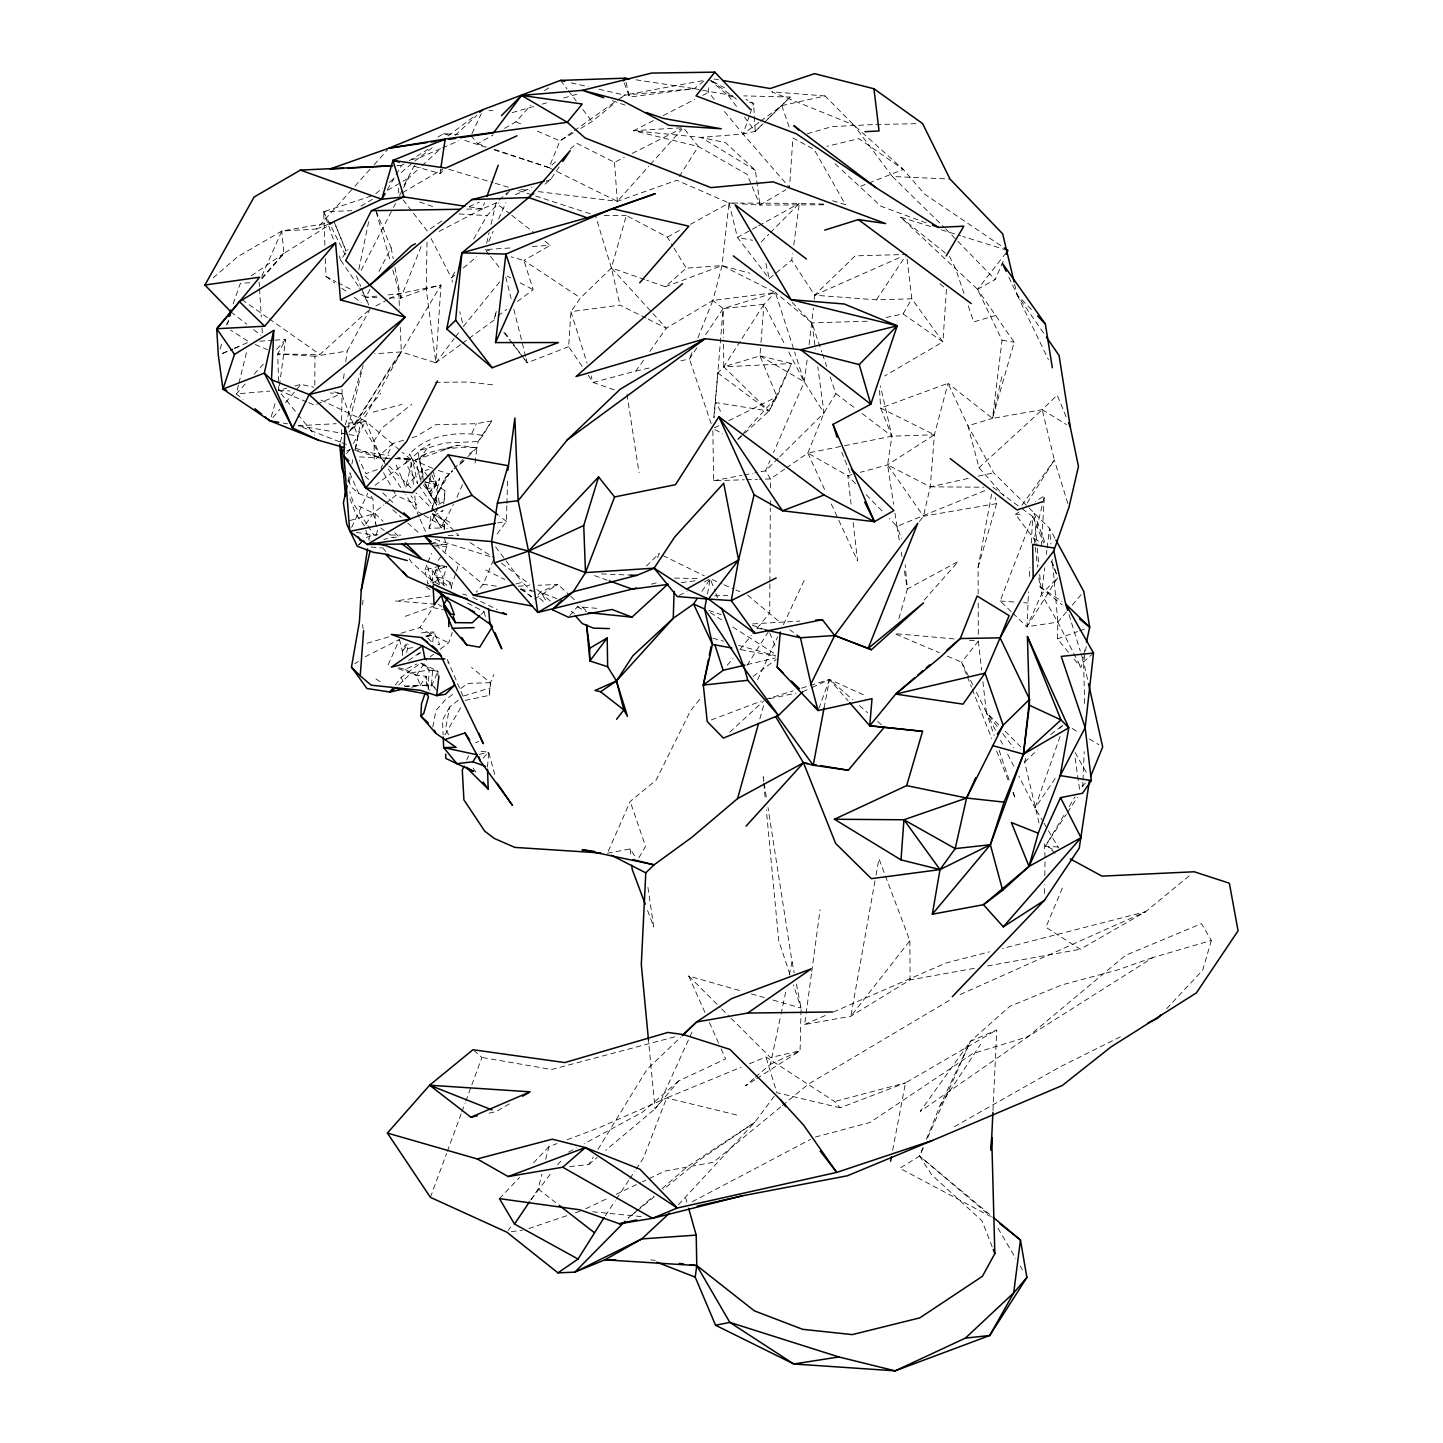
<?xml version="1.0" encoding="UTF-8"?>
<svg xmlns="http://www.w3.org/2000/svg" width="1443" height="1443" viewBox="0 0 1443 1443"><rect width="100%" height="100%" fill="white"/><g stroke="black" fill="none" stroke-linecap="round" stroke-linejoin="round"><path stroke-width="0.75" stroke-dasharray="5 3.75" d="M314.808 385.173L314.953 356.241L347.168 351.046L370.057 309.055L365.945 297.258L359.614 287.969M769.877 583.784L769.714 612.788L752.759 633.766M769.877 581.565L770.291 507.954M770.309 505.717L770.346 499.025M770.4 487.878L770.454 478.95L765.584 470.815L769.985 460.696M427.02 242.117L426.244 288.853L435.822 362.806L401.334 351.912L374.657 353.769M1044.516 893.596L1044.66 884.577M1044.804 875.576L1045.057 859.812M1045.111 857.557L1044.155 842.045M437.878 675.631L437.969 671.211L420.851 663.058L401.19 677.236L394.985 685.461M1068.523 652.344L1057.448 638.852L1057.845 622.095L1052.308 559.523M506.854 505.753L506.403 521.356L496.536 534.83M506.926 503.535L507.629 479.04M714.321 99.296L708.567 92.37L708.82 85.913M1066.485 611.886L1057.845 622.095L1026.983 626.803L1028.516 591.901M1082.755 786.706L1082.935 782.34M1083.026 780.14L1084.18 751.695M428.156 689.88L429.094 670.057L420.851 663.058L432.557 670.508L437.969 671.211L429.617 690.439M992.982 1110.623L996.752 1029.905L970.381 1041.359L920.201 1111.417L1028.065 1036.669L1152.993 957.503L1211.38 940.439L1201.478 923.628L1125.504 955.374L1028.065 1036.669L972.564 1053.715L869.949 1122.492L814.465 1137.282M465.115 700.414L489.249 695.346L490.494 682.719L493.921 674.494M1029.382 576.388L1029.887 567.514M1031.258 543.127L1032.737 516.522L1020.075 507.214M412.103 437.698L416.36 436.417L435.786 424.729L476.443 423.683L491.792 420.869L478.102 441.576L476.93 447.745L457.756 445.256L426.443 453.21L419.715 459.686L421.663 468.019L420.833 481.547L432.702 482.9L445.003 490.764L444.119 501.551L436.688 505.212L427.471 489.339L424.404 479.148M1041.305 546.428L1044.443 495.761L1035.389 501.551M582.106 366.342L568.632 346.645L570.941 311.652L580.501 297.925L611.399 267.947L626.334 215.512L667.369 237.121L672.907 246.248M460.57 344.661L435.822 362.806L440.999 285.011L398.809 293.777L385.66 295.166M538.383 191.612L617.333 201.353L676.875 180.249L729.04 203.012L722.023 265.584L712.896 300.433L723.141 308.549L714.087 417.803M437.608 691.053L431.493 685.064L432.557 670.508M741.161 435.696L736.67 440.584L769.011 411.093L777.019 396.681L759.938 355.844L760.804 344.643M760.984 342.406L763.942 304.347L775.396 292.532L811.922 322.907L821.788 352.02M919.371 521.518L923.448 516.215L930.266 486.832L934.415 434.758L947.997 383.315L992.495 418.362L1042.225 409.686L1057.178 395.111L1066.179 416.955M487.5 767.081L488.708 752.254L478.769 750.955M713.834 417.514L717.82 372.925L723.791 366.847L740.818 340.332M362.608 604.797L363.023 600.324M443.741 503.823L445.003 490.764M809.09 344.733L813.383 307.99M814.213 299.459L814.628 295.202L791.738 260.155L792.622 253.607M489.249 695.346L490.494 682.719L471.572 667.514M432.702 641.901L433.874 631.926L418.723 633.062M475.072 463.005L476.93 447.745L462.139 447.222L440.909 449.513M1012.806 613.149L1026.983 626.803L1041.521 594.173L1044.714 567.802M1046.319 554.617L1046.86 550.216M1047.131 548.015L1049.53 528.246L993.65 472.763L967.928 425.811L947.997 383.315L880.627 408.026L891.936 436.183L887.589 464.844L893.614 504.383M930.645 226.497L900.594 217.172L977.524 289.358L1002.055 340.205L992.495 418.362L967.928 425.811L979.039 467.694L1003.931 495.959M807.106 360.01L804.274 381.836L773.502 452.615M342.099 389.339L341.63 420.616M343.506 378.697L344.354 372.312M345.761 361.67L347.168 351.046M793.776 244.877L799.314 203.373L825.703 204.112M306.746 401.894L278.788 390.35L285.66 339.43L274.91 340.169M974.187 968.361L910.082 979.905L850.829 1016.251L804.635 1024.494L805.825 1015.656M806.114 1013.455L811.453 973.718M811.76 971.5L820.075 909.703M440.656 169.192L440.025 173.503L412.229 165.747M368.867 540.223L369.534 535.876L370.111 540.313M444.354 529.328L444.282 520.526L432.629 513.762L441.342 527.976L432.629 513.762L444.282 520.526L441.342 527.976L429.04 528.282L431.313 513.726M431.637 511.652L432.611 505.411L418.903 485.425M427.795 476.28L421.663 468.019L423.448 481.421L429.419 492.748L436.039 485.173L436.598 481.655L427.831 481.493M1084.595 703.499L1083.621 661.832L1085.136 653.174M1085.515 651.009L1086.29 646.68M438.51 566.215L436.958 575.035L437.463 583.062M874.981 880.951L850.829 1016.251L909.866 940.728L878.949 858.765L875.378 878.733M707.449 593.921L710.245 578.769L722.059 583.928M978.174 594.119L978.083 567.261L991.72 493.759M349.26 482.395L350.92 473.557M355.465 449.296L360.606 422.366L345.093 423.196M824.079 708.044L829.509 679.455L865.944 695.941M892.658 1150.324L905.482 1082.863L996.752 1029.905M432.792 727.038L435.966 710.479L445.057 700.053L453.787 693.632M458.369 700.126L449.621 707.034L445.508 729.436L449.603 736.255M358.82 269.498L368.723 221.338M755.429 1077.2L770.436 1064.231L780.555 1016.323M781.024 1014.14L786.092 990.187M789.303 974.927L792.063 961.868L767.983 807.557M1074.061 659.108L1080.987 667.532L1083.278 656.926M1083.729 654.797L1085.569 646.302M348.07 481.331L349.964 472.709M351.839 464.087L352.777 459.776M355.122 449.007L357.936 436.075L341.522 393.596L332.972 391.648M437.283 488.979L439.664 478.21L430.068 495.905L439.448 503.318L433.225 470.4M1001.821 376.713L992.495 418.362L1014.176 342.244L977.524 289.358L1007.935 250.469L962.86 236.49M486.652 243.272L489.105 232.666M491.071 224.188L495.959 202.976L509.974 213.907M1035.064 545.111L1034.288 538.528L1044.443 495.761M348.034 428.3L363.149 365.259M396.103 465.007L405.717 486.94L412.445 459.614L409.686 453.986C427.453 434.127 458.152 431.223 482.972 435.425L491.792 420.869M496.266 311.454L494.155 320.021L469.408 338.167M238.42 385.227L236.291 393.885L243.037 399.296M238.961 383.062L246.969 350.595M427.471 489.339L431.403 473.611L436.039 485.173L427.471 489.339L436.688 505.212L436.255 496.392L445.003 478.246L452.2 471.085M494.426 318.542L496.049 312.031M1039.032 822.889L1024.674 762.138L1026.027 756.745M530.699 1200.035L538.167 1188.96L541.937 1174.133M545.707 1159.324L548.917 1146.626L557.034 1143.559M432.413 507.431L436.255 496.392L449.044 473.917L436.183 469.787M376.226 534.956L377.399 530.663L373.34 513.167L373.016 499.044L369.155 493.542M759.848 718.921L764.068 703.841M271.248 416.811L275.902 400.541M898.845 618.704L907.376 588.924L905.14 564.754M340.314 442.009L342.803 433.459M345.274 424.909L362.031 367.225M432.539 543.722L447.276 544.534L445.129 551.947L443.073 553.715M978.083 567.261L996.608 503.589L995.219 497.474M1211.38 940.439L1202.668 970.201L1166.738 1008.585M220.148 349.026L221.951 342.839M227.381 324.296L228.589 320.184M406.565 652.452L407.72 648.52L406.746 644.787M443.344 584.956L443.181 578.264L446.825 566.432L442.658 567.009M451.172 587.175L455.826 573.015M456.493 570.995L457.828 566.955L453.661 565.403M657.647 557.81L659.036 553.661L704.346 575.865M440.277 649.17L448.755 642.766L452.254 632.467M749.404 115.693L743.055 134.019L789.537 187.572L792.892 137.933L814.086 149.405L845.49 204.69L832.575 200.739M750.107 113.654L753.625 103.463L745.887 99.296M1060.064 736.489L1035.046 808.008L1042.892 821.301M233.099 303.914L240.386 283.315L252.868 282.557M438.997 231.475L482.341 208.892L484.595 202.669M430.429 1197.365L446.572 1153.498M447.33 1151.424L461.165 1113.834M461.94 1111.741L465.007 1103.39M465.782 1101.298L481.908 1057.448L474.458 1051.009M818.83 708.495L829.509 679.455L852.741 699.729M425 569.913L427.164 564.123L430.736 579.455L427.868 584.253L425 569.913L439.267 566.215M430.772 582.142L437.409 567.586M1011.218 611.634L1000.197 601.01L1032.737 516.522L1043.632 542.929M389.917 297.835L400.811 298.106L421.428 245.671M427.886 562.319L431.475 553.39M691.937 352.651L689.429 358.91L712.12 426.551M697.817 338.023L712.896 300.433L775.396 292.532L793.957 349.946M786.471 467.857L807.827 453.084L823.971 412.951L835.858 393.596L830.23 376.966M922.979 1147.69L919.588 1156.041L899.783 1168.253L989.339 1215.854M926.37 1139.339L939.934 1105.969L970.381 1041.359L1009.847 1006.366L1061.561 985.028L1117.459 969.985L1152.993 957.503M494.264 149.928L549.007 167.622L559.956 140.891L572.51 131.98M432.774 468.326L412.445 459.614L417.658 483.621L405.754 463.492L409.686 453.986M429.04 528.282L437.716 507.485M1062.355 888.13L1045.904 927.254L1080.266 949.26L1145.562 911.742L1190.709 874.638M444.191 529.274L443.939 520.436L445.616 519.678L453.409 504.437M493.488 559.992L483.134 584.343L476.208 592.171M742.658 434.072L777.019 396.681L791.522 363.51L759.938 355.844L723.791 366.847L723.502 339.935M488.78 241.45L493.253 231.241M498.629 218.993L505.808 202.669M608.297 851.244L630.176 801.442L656.114 780.194L690.566 710.659L701.875 696.68M977.524 289.358L995.165 279.527L1004.526 258.225M456.962 497.222L463.6 482.178M466.756 759.992L468.542 755.934M261.832 276.046L281.764 231.06L331.998 222.33M923.213 1147.852L919.588 1156.041L931.799 1174.945L982.034 1220.886L992.423 1247.455M927.759 1137.607L970.381 1041.359M388.167 664.88L399.495 639.447L365.169 656.763M692.027 1032.052L660.046 1102.416L655.05 1108.891L605.663 1150.324M471.969 133.586L481.349 113.564M433.892 501.93L445.003 478.246L452.471 470.436M757.593 679.689L777.687 636.868M783.423 624.621L804.491 579.743M351.641 527.362L367.803 493.199M471.915 433.207L476.443 423.683M403.553 440.259L392.875 443.452L381.024 468.163L391.702 487.536M402.579 655.465L402.308 651.064L405.465 644.534M369.967 289.34L365.945 297.258L359.956 294.138M379.022 271.5L391.107 247.709L375.595 209.83M361.075 270.382L392.478 209.379M393.488 207.413L395.508 203.481M399.567 195.599L402.597 189.7M403.607 187.734L408.676 177.904L420.274 167.262M404.094 185.137L416.143 162.157M445.003 734.83L461.832 705.609M353.409 443.632L365.602 421.067L319.246 399.278M449.621 707.034L442.478 720.183L443.127 734.938M392.821 270.112L400.811 298.106L426.244 288.853L440.999 285.011L401.334 351.912L365.422 416.197L350.559 430.627M350.306 430.537C368.885 405.501 382.341 376.839 401.334 351.912L400.27 327.308M454.779 272.114L451.443 277.94L452.489 282.161M473.719 238.997L487.085 215.638L498.845 202.814M885.984 317.532L903.047 313.907L911.832 298.809L906.547 254.473L855.194 255.862L814.628 295.202L876.424 299.837L911.832 298.809L942.91 341.865L884.721 375.956M387.265 189.827L394.985 176.641M396.085 174.765L401.587 165.35L407.269 161.905M638.852 857.791L645.544 846.338L630.176 801.442M1058.026 846.987L1045.291 846.301L1064.7 814.014M1069.281 806.421L1074.981 796.933M569.57 1166.611L588.636 1164.627L593.307 1156.997M597.961 1149.386L647.005 1069.407L680.591 1037.283M1026.983 626.803L1057.863 577.453L1041.521 594.173L1057.845 622.095L1080.987 667.532M226.208 324.783L228.463 321.194M1027.145 503.03L1054.346 460.01L1042.225 409.686L979.039 467.694M747.041 665.385L768.903 630.898M679.256 176.497L698.358 146.501L684.722 129.383M434.992 687.373L431.493 685.064L420.238 685.335L416.522 675.414L426.731 659.451M742.045 338.438L763.942 304.347L784.613 344.083M429.419 492.748L436.598 481.655M349.08 432.07L401.334 351.912M411.598 687.247L420.238 685.335L426.19 676.244L416.522 675.414L398.286 668.65M419.047 459.83L430.104 443.867L418.362 451.172L419.047 459.83L423.773 477.11M400.92 633.243L419.931 627.597L433.08 607.557L446.825 610.551M1045.291 846.301L1066.287 814.249M1067.513 812.355L1077.398 797.276M701.929 591.396L710.245 578.769L715.061 591.359M939.934 1105.969L980.573 1044.335M605.302 1215.8L615.151 1200.901M616.377 1199.025L628.679 1180.392M629.906 1178.534L634.83 1171.085M636.056 1169.209L643.434 1158.026L666.648 1097.961L741.125 1067.207M876.424 299.837L906.547 254.473M696.915 347.727L689.429 358.91L680.843 360.858M705.663 334.668L723.141 308.549L775.396 292.532L722.023 265.584L686.201 268.145L665.349 286.742L646.68 280.231M559.144 166.937L550.577 179.563L542.171 186.49M1055.194 778.462L1035.046 808.008L1018.812 776.1M365.782 524.098L373.34 513.167L383.784 504.906M358.351 286.111L340.638 260.083L348.124 249.314M399.495 639.447L402.308 651.064L407.269 643.921M588.221 375.288L593.109 382.449L635.84 371.067L644.714 358.567M649.783 351.425L666.251 328.192L712.896 300.433M1021.951 505.266L1054.346 460.01L1069.01 507.16M438.221 560.389L440.656 557.052M774.26 1096.193L754.689 1122.383L677.597 1205.59M508.152 1230.446L510.732 1226.983M531.421 1199.295L552.146 1171.626M435.822 362.806L454.202 338.546M455.519 336.814L459.469 331.619M969.516 640.313L978.336 641.107L961.633 662.247L966.521 674.639M482.972 435.425L478.102 441.576L444.408 443.001L420.166 450.324L405.754 463.492M727.308 665.223L732.972 658.224M740.025 649.494L751.334 635.497M499.657 281.89L463.401 326.425L459.758 311.67M357.63 421.302L380.718 393.272M538.041 594.913L540.367 592.153L557.864 584.397L569.101 594.805M272.889 417.568L279.906 409.253M285.498 402.615L300.92 384.343L313.744 387.265M569.751 615.764L577.326 606.8L598.989 608.477M1072.257 605.086L1083.783 591.468M721.121 1048.808L725.613 1058.909L678.661 1080.969L655.05 1108.891L648.484 1040.042M262.031 278.806L283.874 253.391L332.323 223.106M557.503 1164.97L561.652 1160.172M924.205 600.035L958.296 561.471L907.376 588.924L903.787 567.352M504.491 128.391L515.981 121.807L530.826 105.105M213.149 277.922L237.842 256.583L281.764 231.06L316.45 229.04L353.427 187.788M354.906 186.147L372.673 166.342M374.152 164.7L387.464 149.856M557.052 171.591L617.333 201.353L648.845 166.179M650.342 164.52L681.854 129.347M261.436 278.174L283.874 253.391L281.764 231.06M245.256 383.982L236.291 393.885L269.841 391.107M254.239 374.098L263.221 364.195M276.695 349.332L285.66 339.43L277.741 354.004L278.607 383.946M402.308 651.064L408.279 644.516M405.717 486.94L419.192 472.186L428.896 469.426M506.204 194.787L510.606 189.971M346.518 453.427L350.342 449.278L389.069 455.754M1085.389 783.098L1079.562 789.339L1074.692 755.05M499.458 1198.628L519.552 1177.488M533.459 1162.878L548.917 1146.626M453.968 468.885L462.932 459.523M483.098 758.08L488.708 752.254L494.823 774.837M764.61 122.258L790.205 97.06L743.74 95.869M761.219 241.955L768.83 234.235M770.364 232.684L799.314 203.373L740.006 203.066M778.21 458.297L765.584 470.815L754.743 472.871M779.779 456.728L823.971 412.951L817.802 366.829M467.821 456.728L476.93 447.745L467.55 455.411M653.372 120.617L633.639 130.7L701.009 137.392L743.055 134.019L755.23 131.313L761.597 125.09M767.947 118.867L790.205 97.06M646.374 566.071L659.036 553.661M358.784 544.787L363.329 540.367M744.444 116.991L755.23 131.313L763.058 123.755M1024.674 762.138L1037.427 749.891M1059.703 728.462L1062.896 725.396M398.575 685.082L411.526 672.727L429.094 670.057L437.969 671.211M442.857 170.797L440.025 173.503L443.957 171.555M481.078 614.465L484.036 611.688L466.973 602.813M445.003 478.246L452.615 471.121M463.275 461.129L458.694 465.422L464.79 459.704M358.549 545.075L361.111 542.712M729.833 732.16L763.654 701.027M421.933 165.747L440.151 149.044M455.068 135.371L476.587 115.638M314.953 356.241L277.741 354.004L319.913 354.491L368.434 310.516M499.188 200.054L507.251 192.749M392.875 443.452L374.26 460.335L374.098 440.891L382.467 427.579L411.76 404.256M1087.535 679.31L1083.621 661.832L1093.523 653.03M494.498 149.369L549.007 167.622L555.537 161.887M570.256 149.008L576.785 143.29L614.484 162.338L624.314 157.377M638.383 1209.234L628.228 1218.054L635.209 1212.373M640.061 1207.755L653.607 1196.013M662.066 1188.653L687.427 1166.629L754.689 1122.383L699.747 1159.793L663.113 1189.627M678.661 1080.969L642.406 1112.21L584.126 1143.758M753.751 1078.642L745.418 1085.839L754.833 1079.797M454.816 275.108L451.443 277.94L429.22 234.902M463.257 268.037L476.749 256.71M588.636 1164.627L597.149 1157.484M375.811 193.669L382.593 188.023M389.357 182.359L394.444 178.12M401.208 172.475L413.077 162.572M414.754 161.165L432.215 147.781M780.663 1106.943L713.473 1162.264L664.862 1171.103L642.55 1181.727M782.377 1105.518L808.224 1084.252L950.306 999.801M737.824 203.048L729.04 203.012L737.427 237.41L769.209 278.571L774.404 274.314M776.136 272.907L791.738 260.155M580.717 128.391L592.045 121.573L614.285 103.463M621.139 97.89L624.566 95.112L704.725 80.285M636.958 1210.948L654.4 1196.734M624.314 82.918L629.455 97.078L694.372 88.636L706.078 79.275M385.515 503.535L395.959 495.274L416.522 504.707L411.111 495.815M1050.829 734.505L1064.483 723.863M430.122 656.872L433.513 654.31M448.051 135.931L476.19 114.827M497.943 315.927L506.764 309.379M517.334 301.497L533.207 289.7L523.935 260.462L511.02 256.854M417.478 654.996L420.815 652.525M460.768 688.509L467.748 683.369L490.494 682.719M758.91 122.402L743.055 134.019L722.943 109.722M760.677 121.104L781.817 105.628L825.089 95.96L853.733 124.964L903.336 169.462L924.584 194.102L1002.38 246.717M462.337 343.362L467.64 339.466M753.084 676.406L776.172 659.505M375.036 485.281L410.588 459.343L402.254 452.254M574.314 130.718L615.584 101.461M617.388 100.198L624.566 95.112L694.372 88.636L700.721 89.917M408.622 660.425L419.624 652.795M784.703 469.101L770.454 478.95L759.523 479.292M251.262 275.829L283.874 253.391M441.774 221.032L427.2 230.988L412.464 211.995M354.834 663.798L358.279 661.453M431.295 641.576L426.623 636.706L433.874 631.926L439.754 644.552L436.111 644.209M879.563 390.386L880.627 408.026L934.415 434.758L887.589 464.844L860.389 472.312M756.727 1078.588L800.071 1050.811L801.081 1008.08L796.356 983.873M544.48 90.62L551.587 86.075M1036.02 541.774L1015.457 514.303L1019.083 511.994M534.559 599.061L557.864 584.397L538.059 585.281M420.31 479.383L415.602 459.92L426.443 453.21M409.163 160.768L428.12 149.332M573.16 132.936L559.956 140.891L533.964 129.617M437.969 137.049L443.722 133.604L458.441 134.668M433.694 515.927L443.109 510.353L441.702 511.724L435.948 509.541M360.93 206.133L372.384 199.35M387.662 190.314L401.028 182.413M402.94 181.295L408.676 177.904M742.261 203.896L759.902 205.086L785.822 189.755M402.868 192.496L442.73 169.174M433.225 582.683L436.778 580.627M509.397 1103.895L496.194 1111.561L487.77 1113.455M545.003 241.215L550.27 245.31L523.935 260.462L580.501 297.925M471.031 135.588L477.723 143.759L493.019 134.975M954.4 1126.658L1059.811 1066.972L1121.77 1036.11M667.369 237.121L680.862 229.653M690.494 224.332L729.04 203.012L733.441 203.301M756.781 226.767L737.427 237.41L752.561 240.296M758.711 225.703L799.314 203.373M568.578 1152.163L576.352 1147.961M679.166 595.508L686.94 591.323M704.418 581.908L710.245 578.769M375.811 306.006L387.301 299.891M389.231 298.863L398.809 293.777L399.495 309.433M692.135 1201.803L810.533 1139.375M663.221 115.566L694.768 99.423M702.651 95.382L708.567 92.37M632.196 153.409L681.385 128.661M718.848 425.667L712.842 428.661L713.6 480.735L744.209 479.779M728.877 420.671L777.019 396.681M346.879 450.974L350.36 449.314M585.714 1208.765L608.044 1198.141M616.161 1194.281L640.512 1182.683M398.719 667.748L405.05 669.462L416.883 663.996M802.597 691.828L810.281 688.293M812.211 687.409L829.509 679.455L848.195 700.973M770.436 1064.231L800.071 1050.811L770.49 1057.575L731.168 1018.361M960.136 994.57L1145.562 911.742L1002.506 948.484M814.628 295.202L902.452 256.295M475.523 742.802L478.697 741.395M804.635 1024.494L825.143 1015.565M833.351 1012.012L946.139 962.95L989.501 951.821M316.793 404.293L341.522 393.596L330.321 393.019M440.53 148.719L418.145 158.333L407.954 160.173M442.568 147.835L458.838 140.837M222.438 353.445L232.702 349.026M234.758 348.142L249.116 341.937L230.627 330.122M466.81 209.145L482.341 208.892L498.881 201.786M515.422 194.679L531.962 187.572M546.428 181.349L550.577 179.563L546.32 180.646M469.083 206.62L479.329 202.273M222.348 353.517L232.395 349.278M234.415 348.43L242.442 345.039M984.739 490.674L896.951 526.352L889.267 518.452M749.404 1063.78L765.962 1056.961L834.613 1101.55L840.115 1107.827L905.482 1082.863L834.613 1101.55M316.45 229.04L328.264 224.314M860.587 186.291L866.702 183.892M868.74 183.081L903.336 169.462L858.946 138.654L826.893 146.338M568.632 346.645L527.218 362.824L524.458 359.253M711.363 719.931L761.128 701.1M567.189 1139.736L599.657 1127.506L666.648 1097.961L737.589 1115.205M665.349 286.742L722.023 265.584L749.909 273.25M377.254 469.552L365.945 473.701L359.505 460.425M1057.448 638.852L1077.614 631.565M1079.617 630.825L1085.677 628.643M405.285 616.323L434.199 605.916M366.378 537.427L373.737 534.83L377.904 534.866M415.602 459.92L457.756 445.256M528.805 1228.534L566.865 1215.691M575.306 1212.841L581.655 1210.695M444.895 567.081L435.209 570.31L438.816 583.694M324.873 245.22L323.683 211.724L372.023 195.779M765.277 699.548L793.109 690.836M801.677 688.149L808.098 686.146M810.245 685.479L829.509 679.455M344.859 427.417L365.602 421.067L400.595 450.829M463.636 695.977L490.223 687.932M367.081 643.289L390.35 636.381M995.904 315.404L973.7 321.915L968.073 305.339M430.88 543.686L439.484 541.179M807.286 133.766L831.962 126.605L873.718 124.567M426.623 636.706L432.323 635.064L448.755 642.766M512.157 112.626L533.603 106.529M542.189 104.112L546.482 102.886M563.636 98.016L578.661 93.759M349.765 520.58L374.964 513.455L382.972 521.23M852.019 474.603L847.835 475.757L807.827 453.084L842.333 446.14M278.679 386.075L278.788 390.35L286.832 388.167M294.877 385.984L300.92 384.343M515.818 584.018L522.168 582.323L531.691 590.981M373.16 412.067L401.966 404.419M674.765 1036.85L551.713 1069.497L481.908 1057.448M651.334 584.162L659.776 581.944M383.748 539.466L387.608 538.528M747.077 664.628L775.378 657.918M426.172 636.507L432.323 635.064L419.931 627.597M635.84 371.067L650.847 367.658M996.608 503.589L923.448 516.215L887.589 464.844L930.266 486.832L969.606 478.102M978.354 476.154L993.65 472.763M479.148 754.382L488.708 752.254M769.66 698.628L796.013 693.199M844.498 445.707L891.936 436.183L934.415 434.758M713.6 480.735L741.756 475.36M743.921 474.945L752.579 473.286M607.413 853.246L630.122 848.953L634.938 856.294M407.72 648.52L413.907 647.366M987.445 965.98L1080.266 949.26M497.564 522.943L506.403 521.356L499.531 516.143M430.032 595.905L395.526 600.973L436.201 604.256M646.139 318.145L620.003 305.086L570.941 311.652L587.067 363.131M425.757 635.948L432.323 635.064M681.312 582.611L696.897 580.537M511.291 1231.619L522.348 1230.23M376.894 296.104L365.945 297.258L376.839 297.529M763.942 304.347L723.141 308.549L723.466 337.698M391.45 537.59L399.062 536.94L394.173 532.088M436.868 545.328L447.276 544.534M259.866 341.215L272.763 340.332M489.195 254.708L485.191 249.621L512.121 247.835M532.305 246.5L550.27 245.31M681.204 127.796L633.639 130.7L698.358 146.501L747.077 174.35L751.352 184.596M752.687 623.899L799.855 621.049M401.19 677.236L404.906 686.273L420.238 685.335M339.718 441.865L298.503 425.703L336.219 423.683M518.253 586.165L529.256 585.66M404.906 686.273L431.493 685.064M333.261 239.051L323.683 211.724L351.803 210.696M746.392 479.707L757.341 479.365M792.099 302.327L811.922 322.907L868.902 321.158M875.955 124.513L915.908 123.701M714.628 595.779L727.831 595.526M1015.457 514.303L1020.057 514.249M448.124 535.66L458.838 535.515L415.909 492.803M435.245 382.377L468.813 382.016L494.642 385.047M752.2 186.652L759.902 205.086L825.234 204.78M604.256 215.476L626.334 215.512M930.266 486.832L983.964 487.211M390.404 535.01L400.829 535.119M674.548 578.084L699.097 578.553M702.831 90.35L732.683 95.599M433.73 545.923L446.753 546.446L444.426 538.131M601.497 573.917L630.248 575.09M825.089 95.96L771.716 91.811L853.733 124.964L892.423 176.497L950.017 179.058M357.413 451.316L380.916 458.008L387.283 458.297M395.743 458.676L410.588 459.343L413.528 485.137M359.505 456.908L392.821 458.495M395.039 458.603L410.588 459.343L397.673 457.178M278.788 390.35L289.989 390.927M459.145 213.943L487.085 215.638M1000.197 601.01L1015.114 602.074M1023.628 602.687L1027.903 602.994M954.094 638.924L894.57 633.585L939.285 652.687M370.995 546.969L381.493 547.997M592.622 1211.777L643.019 1216.738M520.851 189.448L529.617 190.53M650.793 1259.865L655.176 1260.406M488.979 110.299L492.803 110.786M441.305 565.674L444.985 566.179M496.338 586.147L483.134 584.343L438.347 547.366M520.544 589.447L535.966 591.558M635.948 79.816L694.372 88.636M356.313 532.395L376.064 535.371M469.264 206.908L482.341 208.892M1002.055 340.205L1014.176 342.244M714.213 79.04L718.524 79.762M283.207 423.106L287.572 423.863M298.503 425.703L346.933 434.145M349.134 434.541L357.936 436.075M432.954 583.657L432.124 568.722L435.948 576.947L443.181 578.264L450.18 582.575L451.569 588.816M740.656 649.639L775.378 656.096M756.745 627.994L763.311 629.455M571.175 82.846L588.257 86.778M598.935 89.232L624.566 95.112M840.115 1107.827L776.857 1092.694L765.962 1056.961M462.698 594.047L466.847 595.201M485.191 249.621L489.502 250.829M712.734 638.167L723.538 641.197M738.654 645.418L775.396 655.681M704.924 1012.409L688.726 976.027L742.748 991.431M751.388 993.902L764.357 997.6M772.997 1000.053L801.081 1008.08L793.397 984.92M425.541 482.034L436.039 485.173M448.845 169.336L493.109 182.666M495.22 183.297L512.085 188.366M941.377 229.816L960.713 235.822M709.072 79.473L728.246 95.472L732.485 96.807M749.404 102.146L753.625 103.463L755.23 131.313M435.137 539.321L490.115 556.619M447.943 134.957L443.722 133.604L443.849 137.915M464.79 140.404L485.84 147.204M518.488 190.458L533.441 195.328M535.587 196.014L593.289 214.773M477.723 143.759L486.111 146.555M708.784 610.461L721.229 614.7M752.326 625.27L766.828 630.194M612.283 100.685L625.035 105.105M644.606 279.509L611.399 267.947L595.436 215.476M614.285 389.863L593.109 382.449L591.089 376.01M419.697 201.966L436.201 207.756M594.534 575.631L607.142 580.122M926.153 222.853L880.97 206.241L841.522 169.733M347.925 480.068L351.93 487.626L358.856 493.596L373.016 499.044M341.775 442.658L347.961 445.093M356.205 448.322L380.916 458.008L387.283 464.339M556.782 598.665L540.367 592.153L536.814 589.52M308.73 402.723L314.736 405.194M255.249 344.534L267.514 349.693M947.42 656.168L961.633 662.247L969.552 678.264M515.981 121.807L523.971 125.27M724.025 584.794L733.856 589.087M735.822 589.953L739.754 591.684M472.763 597.546L497.348 609.613M358.838 506.078L373.34 513.167M549.007 167.622L555.032 170.599M485.768 570.021L504.87 579.509M648.16 319.156L666.251 328.192L611.399 267.947L620.003 305.086M714.826 429.653L722.763 433.64M405.05 669.462L416.522 675.414M325.36 258.622L325.992 276.497L335.985 281.692M337.969 282.72L351.966 289.989M507.106 276.01L510.822 277.976M520.147 282.864L533.207 289.7M577.326 606.8L586.525 611.688M712.932 81.566L724.566 87.825M1052.542 849.314L1048.574 847.167L1055.086 853.228M422.24 514.303L416.468 510.948L405.429 494.516M424.17 515.422L447.276 528.805M759.938 355.844L804.274 381.836L823.971 412.951M439.466 584.74L430.736 579.455L411.165 561.958L407.666 556.24M1072.131 728.499L1077.849 731.98M1089.321 738.924L1098.863 744.714M755.392 170.418L701.009 137.392L725.558 142.677L755.392 170.418L759.902 205.086M1042.225 409.686L1066.539 424.603M438.329 604.419L441.811 606.601M470.039 542.604L494.354 557.954M1034.288 538.528L1041.377 543.037M710.281 612.644L721.536 619.823M732.791 627.002L775.973 654.509M445.616 519.678L450.072 522.546M1038.888 577.976L1039.916 586.742L1062.012 601.515M375.92 678.895L382.593 683.423M903.047 313.907L942.91 341.865L946.446 289.322L938.13 282.07M241.991 299.657L267.37 317.514M269.174 318.795L319.913 354.491M520.454 588.942L532.792 597.799M992.91 487.265L1018.253 505.88M711.309 80.574L737.968 100.307M325.992 276.497L334.812 283.008M341.847 288.221L347.15 292.135M354.202 297.33L361.237 302.543M501.424 563.221L529.743 584.271M717.82 372.925L769.011 411.093L791.522 363.51L723.791 366.847L769.011 411.093L715.836 402.597L722.077 413.997M571.175 611.201L574.512 613.708M435.948 576.947L448.322 586.219L450.18 582.575L450.721 586.994M789.88 629.815L793.416 632.467M380.808 527.994L384.343 530.645M386.111 531.962L393.163 537.265M835.858 393.596L855.14 408.243M862.138 413.564L891.936 436.183L880.41 385.912M511.724 215.26L534.505 233.026M538.167 1188.96L555.681 1202.578M231.006 311.941L246.771 324.26M253.77 329.726L260.786 335.209M426.136 586.814L431.313 590.872M521.518 588.744L531.295 596.482M900.594 217.172L947.69 254.942M1039.916 586.742L1062.228 604.87M989.682 1214.393L919.588 1156.041L991.323 1216.918M747.618 595.111L781.078 623.196M859.379 705.537L867.676 712.77M877.651 721.464L882.629 725.811M550.288 601.01L540.367 592.153L547.564 602.687M392.857 509.812L401.118 517.171M407.738 523.069L419.318 533.387M539.646 598.178L545.995 603.95M834.938 163.654L839.88 168.218M570.706 596.302L575.523 600.757M581.944 606.709L586.778 611.183M444.534 585.822L438.059 579.797L439.808 583.712M364.989 476.082L371.464 482.196M382.792 492.911L394.119 503.625M892.423 176.497L944.065 227.236M945.634 228.77L995.165 279.527M388.87 465.909L414.303 491.215M688.726 976.027L720.165 1007.394M721.734 1008.964L729.599 1016.792M998.827 724.855L986.345 712.301L975.468 690.277M1005.086 731.15L1020.688 746.861M1008.891 277.2L1017.189 294.949L1032.845 311.075M855.501 483.658L847.835 475.757L851.081 504.184M866.251 494.733L883.134 512.121M382.485 547.637L386.868 552.741M281.132 393.795L296.536 412.77M297.943 414.502L314.736 435.191M490.53 256.403L501.226 269.949M403.084 199.892L411.111 210.263M503.805 332.503L512.067 343.2M513.437 344.985L523.087 357.467M423.448 484.938L439.177 505.266M997.293 726.532L986.345 712.301L982.845 681.15M1002.777 733.657L1013.726 747.889M560.497 80.393L567.063 88.979M568.38 90.693L576.262 100.992M582.846 109.56L592.045 121.573M728.246 95.472L737.698 108.027M495.598 546.879L522.168 582.323M504.924 332.72L510.155 339.79M511.471 341.576L520.652 353.968M521.969 355.736L527.218 362.824L526.154 358.531M429.022 477.94L432.702 482.9M364.538 525.919L355.681 513.906L349.567 497.619M473.051 768.055L476.839 773.322M1014.591 284.055L1017.189 294.949L1043.848 333.459M360.606 422.366L387.049 467.135M388.275 468.957L404.202 492.694M366.756 524.062L353.932 504.329L349.765 491.684M367.911 525.865L373.737 534.83M674.025 248.07L686.201 268.145M1044.01 823.195L1047.365 828.895M1048.484 830.789L1058.567 847.889M997.997 1228.264L1015.782 1258.512M1020.219 1266.088L1022.438 1269.858M1075.125 752.597L1087.661 774.729M392.767 489.466L395.959 495.274M1054.869 538.113L1049.53 528.246L1050.919 543.885M412.445 459.614L419.192 472.186M788.762 352.038L804.274 381.836L794.642 352.074M995.472 730.23L986.345 712.301L994.137 735.461M1000.558 740.205L1002.578 744.191M1007.647 754.166L1013.744 766.125M949.44 256.331L955.374 268.037L964.537 294.967M323.683 211.724L345.256 254.762M850.017 472.781L841.774 452.272M970.526 680.266L974.494 688.275M1017.189 294.949L1048.412 359.65M807.827 453.084L825.667 491.774M831.294 503.986L837.86 518.253M838.798 520.274L857.575 561.02L853.084 521.663M358.856 493.596L348.466 470.184M709.415 1022.528L720.219 1046.788M419.173 517.081L416.468 510.948L414.754 495.887M420.075 519.137L425.469 531.421M438.474 567.586L443.181 578.264M462.95 696.139L447.041 658.91L448.196 662.968M769.732 632.9L775.558 646.897M365.602 421.067L380.916 458.008M1051.171 561.201L1057.016 575.414L1051.731 560.876M334.181 221.933L346.14 250.974M356.385 275.866L360.66 286.237M361.508 288.311L367.496 302.832M335.876 226.118L346.031 251.136M967.351 676.713L971.41 687.048M972.239 689.123L991.792 738.726M996.68 751.136L1008.08 780.068M1012.968 792.478L1015.421 798.682L1013.293 792.351M715.854 593.452L717.46 597.655M894.949 513.167L896.951 526.352L901.55 538.672M647.564 910.425L653.733 926.893L647.691 885.804M1044.822 542.243L1034.09 513.257L1037.102 546.067M339.159 255.88L340.638 260.083M781.817 105.628L789.447 127.832M822.492 354.094L826.713 366.558M999.115 750.216L1009.739 781.817M789.916 974.386L778.733 940.71L766.323 809.956M1069.01 614.7L1080.302 651.118M1080.969 653.264L1083.621 661.832M365.819 530.14L368.416 538.546M376.208 211.977L389.736 259.343M685.732 1198.033L686.904 1202.145M484.036 611.688L485.642 617.46M505.771 277.182L511.129 298.593M513.816 309.289L525.613 356.385M626.1 82.377L629.455 97.078M765.908 263.492L769.209 278.571M792.063 961.868L794.209 972.871M391.107 247.709L393.217 258.676M394.913 267.424L400.811 298.106M428.427 688.257L426.19 676.244L426.984 687.644M896.951 526.352L899.819 543.614M901.262 552.236L901.983 556.565M763.852 781.114L763.167 776.713L763.581 781.132M764.195 783.315L766.594 798.755M627.002 394.3L639.033 472.691M811.922 322.907L815.457 349.26M421.663 468.019L422.853 476.948M362.59 624.566L363.113 628.877M1035.316 547.294L1037.607 567.027M978.336 641.107L981.583 670.021M432.611 505.411L433.261 511.724M398.394 188.239L399.062 194.715M630.122 848.953L630.934 857.07M763.798 783.351L765.259 798.863M1037.301 548.25L1038.906 565.746M1039.718 574.494L1041.521 594.173M614.484 162.338L617.333 201.353M259.109 282.179L259.397 286.544M259.524 288.708L261.309 316.991M261.995 327.868L262.392 334.397M374.964 513.455L375.523 524.007M909.866 940.728L910.082 979.905M341.666 429.617L341.702 436.381M978.21 603.066L978.318 634.379M401.587 165.35L397.096 165.566L401.587 165.35"/><path stroke-width="1.5" d="M507.9 470.129L514.88 418.001L518.127 500.703L528.535 551.082L537.77 612.463L636.561 588.023M344.588 447.673L318.939 440.368L270.094 420.887L222.962 389.105L234.487 354.383L273.773 330.411L264.34 373.106L271.5 379.78L309.163 394.552L344.859 427.417L343.975 456.168L349.729 531.385L367.298 544.48L430.88 543.686M674.115 591.486L673.25 618.289L616.468 680.952L600.595 691.756L595.039 690.457L616.468 680.952L632.846 655.789L673.25 618.289L693.596 604.022L697.167 598.611M273.773 330.411L271.5 379.78L292.604 428.03L318.939 440.368M992.892 1112.391L991.107 1150.305L991.72 1137.517L994.84 1253.588L982.449 1276.279L919.858 1317.856L852.308 1334.613L802.615 1329.31L754.328 1310.839L696.789 1265.547L690.223 1264.735M807.773 763.509L803.498 762.806L737.553 798.61L691.864 837.319L654.076 864.826L645.779 872.835L641.305 964.519L648.484 1040.042M367.532 548.917L361.237 590.259L359.451 621.554L351.479 667.099L366.937 688.509L390.025 692.045L402.958 689.159M849.62 702.615L869.75 725.793L895.688 694.083L940.421 657.106L960.298 638.546L977.091 596.031L1009.144 615.62L1000.089 637.824L1029.58 699.314L1023.448 754.166L990.349 844.732L940.006 869.588L901.009 859.884L903.931 819.768L966.594 798.033L1004.057 802.128L1023.448 754.166L1029.454 705.284L1027.416 636.525L1068.794 727.795L1060.19 775.594L1038.238 833.206L1029.039 866.395L1002.651 890.313L983.477 904.707L932.322 914.213L940.006 869.588L955.194 848.61L966.594 798.033L975.721 777.633M453.409 681.222L454.563 685.281L445.436 694.299L436.67 695.652L420.274 690.277L371.266 685.191L360.227 675.883L363.618 630.555M901.009 859.884L834.433 819.245L906.673 785.605L922.546 731.348L869.75 725.793L872.023 698.683L818.073 710.551L777.164 667.189L780.302 631.998M446.753 329.022L461.922 252.85L587.121 217.785L655.266 193.651L612.319 208.712L505.898 254.094L495.526 342.586L558.423 342.55L492.189 367.749L446.753 329.022L455.645 320.202L461.922 252.85L533.766 193.416M1046.373 337.121L1059.072 355.465L1070.273 426.894L1078.462 466.468L1069.01 507.16L1053.769 550.919L1065.692 603.986L1093.523 653.03L1085.172 727.615L1091.341 780.573L1082.484 793.271L1060.515 797.654L1029.039 866.395L983.477 904.707L1003.3 926.839L1044.407 900.342L1079.256 848.141L1089.429 780.591M438.925 675.991L436.67 695.652L454.563 685.281M993.109 1217.243L1020.454 1240.006L1026.893 1277.434L989.736 1335.496L895.165 1370.85L793.776 1363.978L715.548 1325.233L695.201 1277.109L696.789 1265.547L696.193 1235.1L688.636 1208.332M440.981 167.027L445.202 139.033L567.297 122.294L582.214 104.022L521.536 95.418L501.442 115.674M348.827 460.768L343.975 456.168L365.62 487.95L412.5 492.766L448.196 454.87L508.026 465.674L497.384 503.192L491.612 541.558L494.354 562.986L537.77 612.463L573.286 591.72L636.868 575.36L654.13 568.181L674.711 536.994L723.683 483.243L738.582 560.01L731.294 600.577L754.869 633.405L822.33 619.678L834.667 635.515L871.41 649.729L923.556 602.849L868.181 648.376L834.667 635.515L800.45 637.77L765.493 629.942M706.637 598.232L704.635 609.054L712.445 644.39L703.318 685.082L707.214 721.5L723.394 738.094L778.444 715.421L802.597 691.828M824.079 708.044L813.221 765.223L848.268 770.255L884.288 727.272L922.546 731.348M890.584 1161.218L891.413 1156.853M731.98 648.033L712.445 644.39L693.596 604.022L704.635 609.054L744.732 669.011L778.444 715.421L747.763 680.302L703.318 685.082L708.459 659.505M709.307 655.23L711.02 646.698M1086.489 642.063L1089.699 627.182L1083.783 591.468L1055.951 540.097M347.132 485.642L343.38 502.886L346.735 524.206L357.269 546.266L373.521 552.344L388.672 554.635M361.237 590.259L370.021 551.298M497.799 514.844L472.005 495.292L410.281 518.939L367.298 544.48L424.567 536.002L491.612 541.558L528.535 551.082L585.497 572.582L654.13 568.181L677.236 596.554L708.495 599.061L738.582 560.01L754.094 494.751L718.903 416.72L675.486 484.686L614.592 496.951L585.497 572.582L573.286 591.72L552.362 609.722L568.488 617.261L611.994 609.469L631.98 617.135L668.001 584.09M345.508 495.833L341.775 454.383L342.821 450.036M737.553 798.61L758.639 723.232M329.311 223.755L381.764 199.242L392.983 160.389L445.202 139.033L388.943 148.196L329.924 169.029L343.362 168.344M229.798 316.053L231.006 311.941L259.686 277.218L204.924 285.029L231.006 311.941L216.739 328.733L218.326 355.212L222.962 389.105L226.767 390.458M585.497 572.582L583.73 525.523L598.592 476.93L614.592 496.951M1004.057 802.128L990.349 844.732L932.322 914.213M424.909 693.758L421.482 703.931L420.887 716.161L435.894 733.369L456.114 747.348L443.668 747.582L443.217 737.048M733.26 255.88L791.089 299.657L844.263 304.004L897.203 325.793L870.796 404.238L833.026 424.368L837.066 437.247M228.715 316.27L230.898 310.101M486.868 196.428L498.232 165.223M1090.565 776.46L1102.686 747.023L1088.509 683.675M1053.769 550.919L1033.188 577.867L1000.089 637.824L985.028 673.141L963.022 704.148L895.688 694.083L914.393 678.012M1006.24 254.347L1007.935 250.469L1004.238 247.962M464.069 766.053L462.283 770.111L463.924 799.891L484.74 831.186L494.282 838.419L514.826 847.402L600.703 852.957M495.526 342.586L518.38 291.594L505.898 254.094L461.922 252.85M813.852 705.447L818.073 710.551L810.948 683.892L834.667 635.515L917.748 523.25L868.181 648.376L871.41 649.729M464.899 206.241L403.914 196.933L371.41 210.696L345.725 260.57L369.877 285.209L405.158 317.207L309.163 394.552L292.604 428.03L264.34 373.106L222.962 389.105M437.445 380.934L406.692 441.486L365.62 487.95L410.281 518.939L349.729 531.385M204.924 285.029L254.076 197.042L300.415 170.094L392.586 165.765L347.835 168.109M444.011 604.238L440.746 593.398L449.982 602.976L454.383 614.88L450.721 613.87L444.011 604.238L447.907 597.366M623.592 80.898L625.144 78.175L629.473 78.842M300.415 170.094L381.764 199.242L385.065 193.596M946.193 255.97L963.852 226.19L938.473 227.399L932.304 225.126M1070.345 858.964L1102.001 876.117L1194.191 871.77L1229.364 883.206L1238.076 930.807L1196.373 992.892L1110.948 1046.969L1062.246 1085.515L932.521 1140.439L836.706 1172.401L803.661 1125.197L780.356 1099.584L729.887 1049.386L683.405 1034.559L667.838 1032.448L564.754 1062.571L472.979 1049.728L429.617 1085.208L387.409 1133.062L430.429 1197.365L506.854 1232.178L557.972 1272.852L578.048 1259.036L604.076 1217.658M445.689 754.13L445.851 758.423L456.872 763.69L472.889 761.778L477.236 754.815L443.668 747.582L456.872 763.69L473.737 771.5L466.035 767.099L488.185 789.087L487.554 769.281M997.293 734.198L1003.119 725.216L1029.58 699.314M578.048 1259.036L514.52 1224.043L529.455 1201.875M562.806 161.526L570.147 150.685L528.733 197.565L471.843 199.585L369.877 285.209L340.512 299.946L335.588 242.857L239.43 301.623L216.739 328.733L234.487 354.383M750.432 109.506L714.826 72.15L651.587 73.07L582.503 90.35L521.536 95.418L493.542 132.81L460.155 137.734M607.647 666.738L607.196 637.968L589.88 660.966L607.647 666.738L616.468 680.952L627.525 716.449L623.845 709.938L616.468 680.952M392.496 688.744L390.025 692.045L395.328 688.185L427.94 694.281M440.566 596.446L434.109 604.978L433.062 585.786M616.558 719.245L623.845 709.938L600.595 691.756M714.826 72.15L696.049 95.869L796.428 133.838L876.604 188.059L938.473 227.399M859.234 364.592L897.203 325.793L800.775 349.729L870.796 404.238L859.234 364.592L800.775 349.729L705.086 338.69L620.237 389.195L567.153 440.007L518.127 500.703L497.384 503.192M216.739 328.733L264.646 326.226L335.588 242.857M1026.893 1277.434L1013.689 1292.91L965.385 1338.112L895.165 1370.85L838.87 1356.961L729.815 1322.383L715.548 1325.233M639.682 282.81L688.888 226.172L612.319 208.712M1003.3 926.839L1081.041 837.68L1060.515 797.654M746.049 826.172L803.498 762.806L813.221 765.223L776.929 715.512M1160.749 1014.988L1157.755 1018.181L1147.762 1023.159M494.354 562.986L528.535 551.082L598.592 476.93M952.29 996.68L1044.407 900.342M552.362 609.722L561.724 600.234M625.09 1221.229L574.891 1272.131L557.972 1272.852M682.196 1035.749L696.59 1021.987L731.619 998.61L811.255 968.848L747.708 1013.058L696.59 1021.987L683.405 1034.559M369.877 285.209L411.417 245.833L415.35 243.777M479.599 615.854L472.204 622.799L455.447 622.654L443.506 605.645M669.462 1213.166L641.774 1238.924L604.851 1259.847L574.891 1272.131L641.774 1238.924L696.193 1235.1M992.387 745.544L1023.448 754.166L1061.002 719.895L1027.416 636.525M682.521 283.676L575.991 376.569L705.086 338.69L567.153 440.007M387.409 1133.062L477.218 1158.945L508.152 1176.568L562.716 1167.225L585.371 1147.564L639.88 1169.173L677.29 1207.989L836.706 1172.401L820.201 1151.081M917.802 675.09L922.889 670.706M926.298 667.784L929.689 664.862M946.698 650.234L960.298 638.546L1000.089 637.824M479.707 112.193L483.225 109.56L560.497 80.393L625.144 78.175M703.318 685.082L723.141 670.292L744.913 665.133M589.61 648.304L586.525 624.639L589.88 660.966L589.61 648.304L607.196 637.968M1023.448 754.166L1068.794 727.795L1061.002 719.895L1029.454 705.284M522.6 1096.211L528.264 1092.928M754.094 494.751L782.485 510.786L874.44 521.681L893.92 510.569L851.424 469.137M654.13 568.181L686.597 589.105L738.582 560.01M1081.041 837.68L1029.039 866.395L1011.363 822.546L1038.238 833.206M776.19 577.958L731.294 600.577L708.495 599.061L686.597 589.105M528.535 551.082L583.73 525.523M516.973 135.822L445.689 168.091L392.983 160.389L403.914 196.933L381.764 199.242M470.923 1117.225L530.14 1091.828L429.617 1085.208L470.923 1117.225L477.254 1115.8M932.521 1140.439L847.438 1175.774L742.586 1195.778L697.222 1206.095M483.225 109.56L388.943 148.196L426.767 142.641M824.079 495.021L782.485 510.786L718.903 416.72L824.079 495.021L874.44 521.681L833.026 424.368M508.152 1176.568L585.371 1147.564L677.29 1207.989L652.561 1218.307L619.462 1223.79L579.815 1209.793L499.458 1198.628L514.52 1224.043M445.147 739.429L465.007 733.008L469.715 740.079M1042.441 501.767L1017.026 509.938L950.215 458.621M824.711 230.122L858.369 219.589L885.623 223.557L773.069 181.854L710.912 187.626L585.046 137.951L567.297 122.294L521.536 95.418M495.346 523.322L424.567 536.002L473.448 595.31L513.69 584.577M477.218 1158.945L552.29 1139.176L585.371 1147.564M471.843 199.585L544.191 181.187M309.163 394.552L341.432 386.49L405.158 317.207L340.512 299.946M742.586 1195.778L652.561 1218.307L562.716 1167.225M444.823 658.91L424.891 658.856L391.36 667.117L422.42 645.779L441.36 655.88M895.688 694.083L985.028 673.141L1003.119 725.216L966.594 798.033L906.673 785.605M619.462 1223.79L636.742 1219.858M838.87 1356.961L793.776 1363.978L729.815 1322.383L696.789 1265.547L604.851 1259.847L615.782 1259.847M431.223 141.991L435.678 141.324M440.133 140.674L444.57 140.025M449.026 139.358L455.699 138.384M667.947 584.397L632.341 589.123L609.235 580.88M965.385 1338.112L989.736 1335.496L1013.689 1292.91L1020.454 1240.006L999.891 1223.7M1093.523 653.03L1061.218 656.403L1085.172 727.615L1060.19 775.594L1091.341 780.573M815.584 620.093L822.33 619.678M864.88 131.71L879.058 130.952L873.935 88.763L814.537 73.665L770.201 88.528L722.817 80.501M443.885 607.25L452.362 628.282L474.152 627.633M371.41 210.696L460.155 209.253M747.708 1013.058L832.467 1011.976M834.433 819.245L903.931 819.768L955.194 848.61L990.349 844.732L1002.651 890.313M609.379 628.589L593.542 628.138L582.287 623.556L575.342 615.836M630.248 575.09L636.868 575.36M869.75 725.793L884.288 727.272M588.383 612.662L631.98 617.135M427.543 642.153L421.32 637.481L391.306 634.379L422.42 645.779L424.891 658.856M679.256 1263.383L683.639 1263.924M594.714 851.46L581.998 849.674L654.076 864.826L632.864 859.559M812.03 764.231L816.287 764.934M820.562 765.638L848.268 770.255M1054.039 548.051L1032.665 544.444L1033.188 577.867M278.842 422.366L270.094 420.887L265.025 416.829M452.362 628.282L466.648 644.913L479.689 647.204L492.478 626.551L489.051 622.005M473.448 595.31L532.629 606.114M364.43 541.432L360.191 540.602L358.297 536.958M372.943 543.091L385.714 545.58L440.061 566.197M560.497 80.393L564.754 81.385M897.203 325.793L791.089 299.657L735.064 204.744L806.439 259M467.442 598.755L442.225 592.045L407.287 576.587L385.876 554.581L407.269 560.606M392.983 160.389L399.386 162.175M528.733 197.565L587.121 217.785M603.769 97.727L582.503 90.35L622.745 100.902L669.029 125.307L721.302 128.788L663.293 118.38L646.284 112.482M472.889 761.778L485.407 766.323M656.854 1262.21L695.201 1277.109M429.617 1085.208L492.045 1109.92M433.405 584.199L490.494 610.191L506.529 614.538L502.849 612.572M429.671 585.569L445.941 597.402L474.639 612.085M611.255 855.194L645.779 872.835M754.869 633.405L708.495 599.061M469.137 609.397L489.989 624.079L501.749 648.863L495.003 632.629M873.935 88.763L922.582 123.575L950.017 179.058L1002.687 233.874L1014.086 281.872M858.369 219.589L971.211 303.535M796.933 635.118L800.45 637.77L810.948 683.892M401.984 543.903L421.392 558.477L405.375 542.947M876.604 188.059L793.848 125.613L798.773 130.177M559.199 1205.32L594.227 1232.575M254.87 408.73L261.634 414.141M1079.4 618.813L1089.699 627.182L1065.692 603.986L1067.694 610.407M424.567 536.002L431.457 541.684M436.381 589.429L445.941 597.402M421.32 637.481L439.754 653.463L483.297 743.704L478.878 733.369M432.197 645.652L437.157 650.071M428.337 722.961L420.887 716.161L423.755 713.401L428.481 696.608L426.118 693.398M403.824 512.806L410.281 518.939M777.164 667.189L783.531 673.358M791.467 681.06L799.422 688.744M239.43 301.623L264.646 326.226M351.479 667.099L360.227 675.883M1037.535 315.927L1045.363 323.99L1052.326 367.749M402.904 571.482L407.287 576.587M780.356 1099.584L785.84 1106.691M455.645 320.202L492.189 367.749M903.931 819.768L940.006 869.588L871.374 878.661L835.641 843.433L803.498 762.806L775.703 716.792M465.007 733.008L480.285 761.002L512.463 805.356L497.041 783.044M483.152 782.07L488.185 789.087M1045.363 323.99L1002.434 263.402L1006.132 271.302M461.796 637.553L466.648 644.913M448.196 454.87L472.005 495.292M343.903 472.51L341.901 468.722L339.7 444.155M864.664 502.11L874.44 521.681M434.343 730.212L435.894 733.369M1068.65 422.925L1070.273 426.894M993.235 1249.494L994.84 1253.588M721.482 608.152L744.732 669.011L747.763 680.302M645.255 904.256L632.16 869.245L631.745 865.187M453.192 616.287L455.447 622.654M344.859 427.417L365.62 487.95M478.896 756.872L480.285 761.002M342.821 470.616L344.21 474.819M714.808 644.606L723.141 670.292M488.564 608.982L489.989 624.079M448.683 617.694L448.791 626.677M341.738 447.637L341.775 454.383"/></g></svg>
